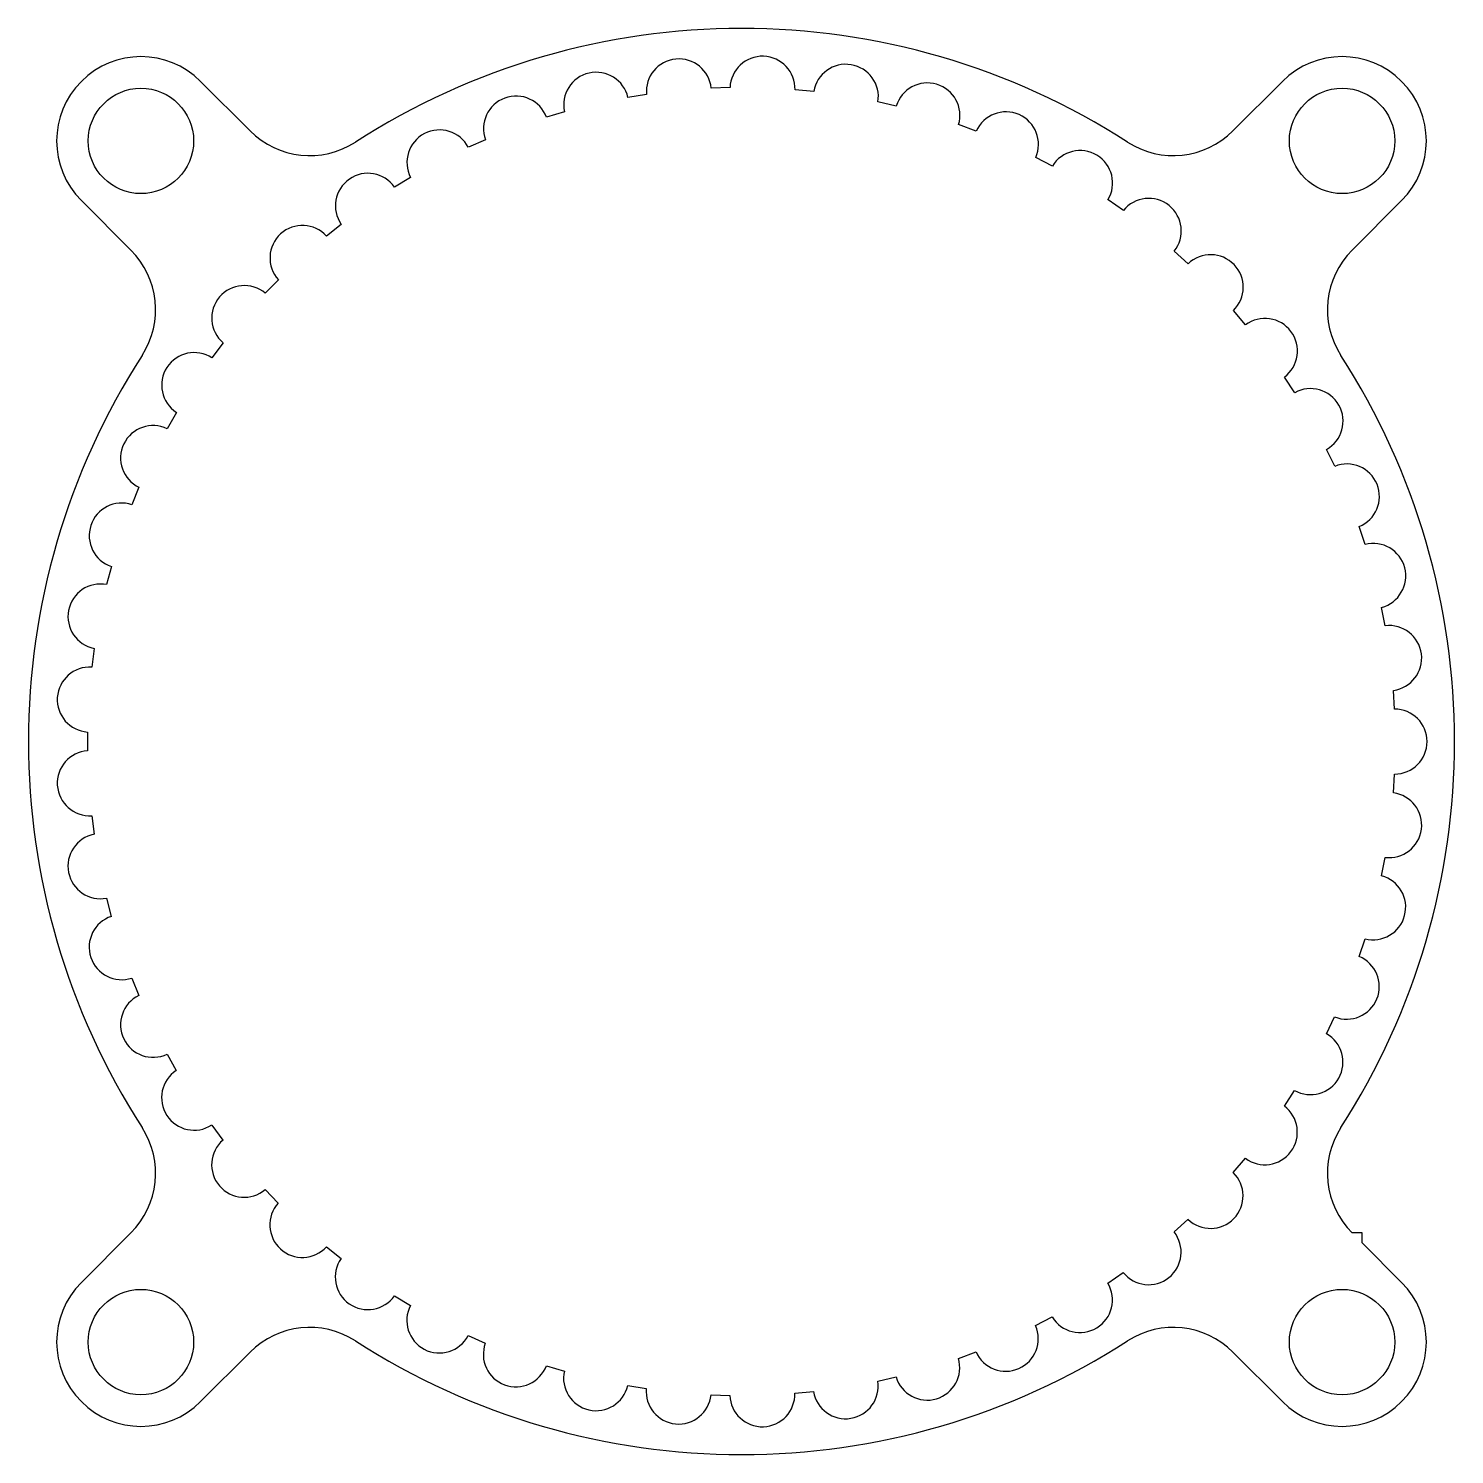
# Model space of a CAD drawing. Header units: millimetres. Extents: x -33.8 to 33.8, y -33.8 to 33.8.
import ezdxf

# ---------------------------------------------------------------- set-up
doc = ezdxf.new("R2010")
doc.units = ezdxf.units.MM

msp = doc.modelspace()

# ---------------------------------------------------------------- linework, layer by layer
at = {"color": 7, "linetype": 'Continuous', "lineweight": 25}
for p, q in [((-23.32, 28.977), (-25.671, 31.328)), ((25.671, 31.328), (23.32, 28.977)), ((-4.509, 30.705), (-5.387, 30.563)), ((-0.545, 31.03), (-1.434, 31.001)), ((3.427, 30.845), (2.542, 30.93)), ((-8.398, 29.876), (-9.251, 29.623)), ((7.343, 30.153), (6.476, 30.351)), ((11.139, 28.966), (10.304, 29.274)), ((-12.15, 28.557), (-12.963, 28.197)), ((14.752, 27.304), (13.963, 27.716)), ((-15.702, 26.769), (-16.463, 26.308)), ((-31.328, 25.671), (-28.977, 23.32)), ((18.122, 25.194), (17.393, 25.703)), ((28.977, 23.32), (31.328, 25.671)), ((-18.996, 24.541), (-19.692, 23.987)), ((21.195, 22.669), (20.537, 23.267)), ((-21.978, 21.911), (-22.597, 21.272)), ((23.92, 19.773), (23.343, 20.45)), ((-24.6, 18.92), (-25.132, 18.207)), ((26.252, 16.552), (25.767, 17.297)), ((-26.817, 15.619), (-27.254, 14.844)), ((28.153, 13.059), (27.767, 13.86)), ((-28.595, 12.062), (-28.928, 11.237)), ((29.592, 9.351), (29.312, 10.196)), ((-29.902, 8.306), (-30.128, 7.446)), ((30.545, 5.49), (30.375, 6.364)), ((-30.719, 4.414), (-30.833, 3.532)), ((30.996, 1.539), (30.939, 2.427)), ((-31.031, 0.45), (-31.031, -0.44)), ((30.939, -2.437), (30.996, -1.549)), ((-30.834, -3.522), (-30.72, -4.405)), ((30.373, -6.373), (30.543, -5.5)), ((-30.13, -7.436), (-29.905, -8.297)), ((29.309, -10.205), (29.589, -9.361)), ((-28.932, -11.228), (-28.598, -12.053)), ((27.763, -13.869), (28.149, -13.067)), ((-27.259, -14.836), (-26.822, -15.611)), ((25.762, -17.305), (26.247, -16.56)), ((-25.138, -18.2), (-24.606, -18.913)), ((23.337, -20.458), (23.914, -19.78)), ((-22.604, -21.265), (-21.985, -21.904)), ((20.529, -23.274), (21.188, -22.676)), ((-28.977, -23.32), (-31.328, -25.671)), ((29.45, -23.32), (28.977, -23.32)), ((29.45, -23.793), (29.45, -23.32)), ((-19.699, -23.981), (-19.004, -24.535)), ((31.328, -25.671), (29.45, -23.793)), ((17.385, -25.708), (18.114, -25.199)), ((-16.471, -26.303), (-15.71, -26.764)), ((13.954, -27.72), (14.743, -27.309)), ((-12.972, -28.193), (-12.159, -28.553)), ((-25.671, -31.328), (-23.32, -28.977)), ((10.295, -29.277), (11.13, -28.97)), ((23.32, -28.977), (25.671, -31.328)), ((-9.26, -29.621), (-8.407, -29.874)), ((6.467, -30.353), (7.334, -30.155)), ((-5.396, -30.562), (-4.518, -30.704)), ((-1.444, -31.001), (-0.555, -31.029)), ((2.532, -30.931), (3.418, -30.845))]:
    msp.add_line(p, q, dxfattribs=at)
for centre in [(-28.5, 28.5), (28.5, 28.5), (-28.5, -28.5), (28.5, -28.5)]:
    msp.add_circle(centre, 2.5, dxfattribs=at)
for centre, radius, start, end in [((0, 0), 33.835, 57.20701, 122.79299), ((-28.5, 28.5), 4, 45, 225), ((0.998, 30.975), 1.544, 358.34224, 177.96131), ((28.5, 28.5), 4, 315, 135), ((-2.971, 30.848), 1.544, 5.68918, 185.30824), ((4.951, 30.593), 1.544, 350.9953, 170.61437), ((-6.891, 30.215), 1.544, 13.03612, 192.65518), ((8.822, 29.708), 1.544, 343.64836, 163.26743), ((-10.699, 29.086), 1.544, 20.38306, 200.00212), ((12.549, 28.336), 1.544, 336.30142, 155.92049), ((-20.492, 31.805), 4, 225, 302.79299), ((-14.33, 27.479), 1.544, 27.72999, 207.34906), ((20.492, 31.805), 4, 237.20701, 315), ((16.069, 26.499), 1.544, 328.95448, 148.57355), ((-17.726, 25.421), 1.544, 35.07693, 214.696), ((19.326, 24.227), 1.544, 321.60755, 141.22661), ((-20.832, 22.945), 1.544, 42.42387, 222.04294), ((-31.805, 20.492), 4, 327.20701, 45), ((22.266, 21.556), 1.544, 314.26061, 133.87967), ((31.805, 20.492), 4, 135, 212.79299), ((-23.595, 20.093), 1.544, 49.77081, 229.38988), ((24.839, 18.532), 1.544, 306.91367, 126.53273), ((0, 0), 33.835, 147.20701, 212.79299), ((-25.97, 16.911), 1.544, 57.11775, 236.73682), ((0, 0), 33.835, 327.20701, 32.79299), ((27.005, 15.204), 1.544, 299.56673, 119.1858), ((-27.92, 13.451), 1.544, 64.46469, 244.08375), ((28.728, 11.625), 1.544, 292.21979, 111.83886), ((-29.41, 9.77), 1.544, 71.81163, 251.43069), ((29.978, 7.856), 1.544, 284.87285, 104.49192), ((-30.418, 5.929), 1.544, 79.15857, 258.77763), ((30.737, 3.958), 1.544, 277.52591, 97.14498), ((-30.927, 1.99), 1.544, 86.5055, 266.12457), ((30.991, -0.005), 1.544, 270.17897, 89.79804), ((-30.927, -1.981), 1.544, 93.85244, 273.47151), ((30.736, -3.968), 1.544, 262.83204, 82.4511), ((-30.42, -5.919), 1.544, 101.19938, 280.81845), ((29.976, -7.866), 1.544, 255.4851, 75.10416), ((-29.413, -9.761), 1.544, 108.54632, 288.16539), ((28.724, -11.634), 1.544, 248.13816, 67.75722), ((-27.924, -13.442), 1.544, 115.89326, 295.51233), ((27, -15.212), 1.544, 240.79122, 60.41028), ((-25.976, -16.902), 1.544, 123.2402, 302.85926), ((24.834, -18.54), 1.544, 233.44428, 53.06335), ((-31.805, -20.492), 4, 315, 32.79299), ((-23.601, -20.085), 1.544, 130.58714, 310.2062), ((31.805, -20.492), 4, 147.20701, 225), ((22.259, -21.563), 1.544, 226.09734, 45.71641), ((-20.839, -22.939), 1.544, 137.93408, 317.55314), ((19.319, -24.233), 1.544, 218.7504, 38.36947), ((-17.734, -25.415), 1.544, 145.28101, 324.90008), ((-28.5, -28.5), 4, 135, 315), ((16.061, -26.504), 1.544, 211.40346, 31.02253), ((28.5, -28.5), 4, 225, 45), ((-14.339, -27.474), 1.544, 152.62795, 332.24702), ((12.54, -28.34), 1.544, 204.05652, 23.67559), ((-20.492, -31.805), 4, 57.20701, 135), ((20.492, -31.805), 4, 45, 122.79299), ((0, 0), 33.835, 237.20701, 302.79299), ((-10.708, -29.082), 1.544, 159.97489, 339.59396), ((8.813, -29.711), 1.544, 196.70959, 16.32865), ((-6.901, -30.213), 1.544, 167.32183, 346.9409), ((4.941, -30.594), 1.544, 189.36265, 8.98171), ((-2.981, -30.847), 1.544, 174.66877, 354.28784), ((0.988, -30.975), 1.544, 182.01571, 1.63477)]:
    msp.add_arc(centre, radius, start, end, dxfattribs=at)

doc.saveas('drawing.dxf')
